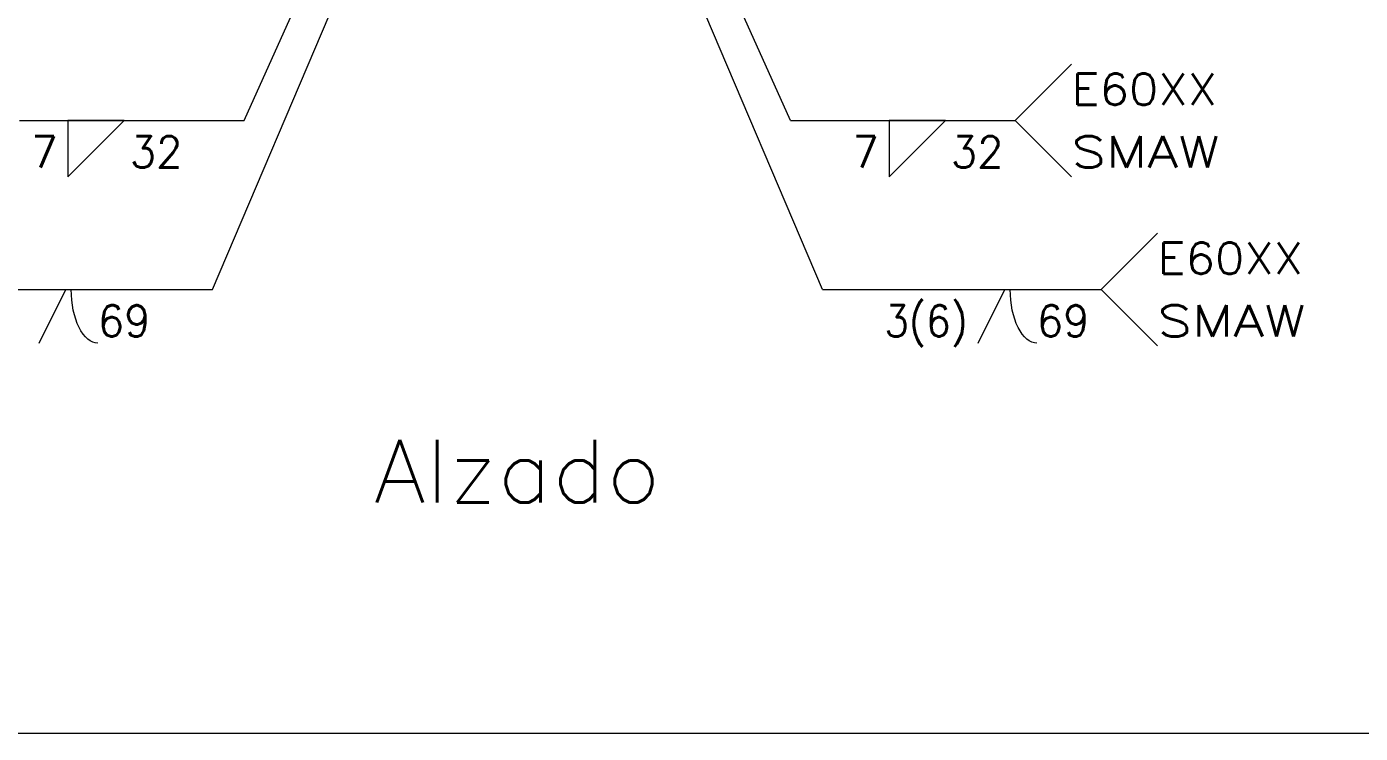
# Model space of a CAD drawing. Header units: millimetres. Extents: x 3028.5 to 3057.3, y 108.4 to 144.6.
# Drawn here: x 3032.96 to 3038.65, y 130.21 to 133.22 of the extents above; entities that cross this region are included whole.
import ezdxf
from ezdxf.enums import TextEntityAlignment as Align

# ---------------------------------------------------------------- set-up
doc = ezdxf.new("R2010")
doc.units = ezdxf.units.MM
for name, color, linetype, lineweight in [('DESCRIPCION_DE_LA_VISTA', 133, 'Continuous', 15), ('RECUADRO_DE_DETALLE', 20, 'Continuous', 15), ('SIMBOLOS_UTILIZADOS_EN_LAS_SOLDADURAS', 140, 'Continuous', 0)]:
    doc.layers.add(name, color=color, linetype=linetype, lineweight=lineweight)
doc.styles.add('CYPETXT_romans', font='romans__.ttf', dxfattribs={"height": 0.2})

msp = doc.modelspace()

# ---------------------------------------------------------------- linework, layer by layer
at = {"layer": 'RECUADRO_DE_DETALLE', "lineweight": 5}
msp.add_line((3028.46094, 130.21389), (3041.63931, 130.21389), dxfattribs=at)
at = {"layer": 'SIMBOLOS_UTILIZADOS_EN_LAS_SOLDADURAS'}
for p, q in [((3033.88761, 132.82369), (3034.68759, 134.60389)), ((3036.21687, 132.82369), (3035.41689, 134.60389)), ((3033.75169, 132.10392), (3034.6721, 134.26561)), ((3036.35279, 132.10392), (3035.43238, 134.26561)), ((3032.92991, 132.82369), (3033.88761, 132.82369)), ((3037.17457, 132.82369), (3037.41449, 132.58376)), ((3032.56326, 132.10392), (3033.75169, 132.10392)), ((3033.01312, 131.87599), (3033.12708, 132.10392)), ((3037.01658, 131.87599), (3037.13055, 132.10392)), ((3037.54122, 132.10392), (3037.78114, 131.86399))]:
    msp.add_line(p, q, dxfattribs=at)
for points in [[(3036.21687, 132.82369), (3037.17457, 132.82369), (3037.41449, 133.06361)], [(3036.35279, 132.10392), (3037.54122, 132.10392), (3037.78114, 132.34384)], [(3033.26384, 131.87599), (3033.25267, 131.87709), (3033.24161, 131.88037), (3033.23076, 131.8858), (3033.22023, 131.89334), (3033.21012, 131.9029), (3033.20053, 131.9144), (3033.19154, 131.92773), (3033.18326, 131.94275), (3033.17574, 131.95932), (3033.16908, 131.97729), (3033.16333, 131.99647), (3033.15855, 132.01669), (3033.15478, 132.03775), (3033.15207, 132.05945), (3033.15042, 132.08158), (3033.14988, 132.10392)], [(3037.2673, 131.87599), (3037.25613, 131.87709), (3037.24507, 131.88037), (3037.23422, 131.8858), (3037.22369, 131.89334), (3037.21358, 131.9029), (3037.20399, 131.9144), (3037.19501, 131.92773), (3037.18672, 131.94275), (3037.17921, 131.95932), (3037.17255, 131.97729), (3037.1668, 131.99647), (3037.16201, 132.01669), (3037.15825, 132.03775), (3037.15553, 132.05945), (3037.15389, 132.08158), (3037.15334, 132.10392)]]:
    msp.add_lwpolyline(points, dxfattribs=at)
for points in [[(3033.13585, 132.82369), (3033.13585, 132.58376), (3033.37577, 132.82369), (3033.13585, 132.82369)], [(3036.63674, 132.82369), (3036.63674, 132.58376), (3036.87666, 132.82369), (3036.63674, 132.82369)]]:
    msp.add_lwpolyline(points, close=True, dxfattribs=at)

# ---------------------------------------------------------------- texts
at = {"layer": 'DESCRIPCION_DE_LA_VISTA', "style": 'CYPETXT_romans', "width": 0.948237}
msp.add_text('Alzado', height=0.266667, dxfattribs=at).set_placement((3034.44043, 131.19752), (3035.66405, 131.19752), align=Align.FIT)
at = {"layer": 'SIMBOLOS_UTILIZADOS_EN_LAS_SOLDADURAS', "style": 'CYPETXT_romans'}
for s, height, width, p, p2 in [('E60XX', 0.133333, 0.977804, (3037.41449, 132.89035), (3038.03629, 132.89035)), ('7', 0.13333, 0.871811, (3032.9799, 132.62369), (3033.09186, 132.62369)), ('32', 0.133333, 0.871811, (3033.39976, 132.62369), (3033.62369, 132.62369)), ('7', 0.13333, 0.871811, (3036.48079, 132.62369), (3036.59275, 132.62369)), ('32', 0.133333, 0.871811, (3036.90065, 132.62369), (3037.12458, 132.62369)), ('SMAW', 0.133333, 1.14567, (3037.41449, 132.62369), (3038.04629, 132.62369)), ('E60XX', 0.133333, 0.977804, (3037.78114, 132.17058), (3038.40294, 132.17058)), ('69', 0.133333, 0.871811, (3033.26384, 131.90392), (3033.48777, 131.90392)), ('3(6)', 0.133333, 0.811841, (3036.61671, 131.90392), (3036.9726, 131.90392)), ('69', 0.133333, 0.871811, (3037.2673, 131.90392), (3037.49123, 131.90392)), ('SMAW', 0.133333, 1.14567, (3037.78114, 131.90392), (3038.41294, 131.90392))]:
    msp.add_text(s, height=height, dxfattribs=dict(at, width=width)).set_placement(p, p2, align=Align.FIT)

doc.saveas('drawing.dxf')
